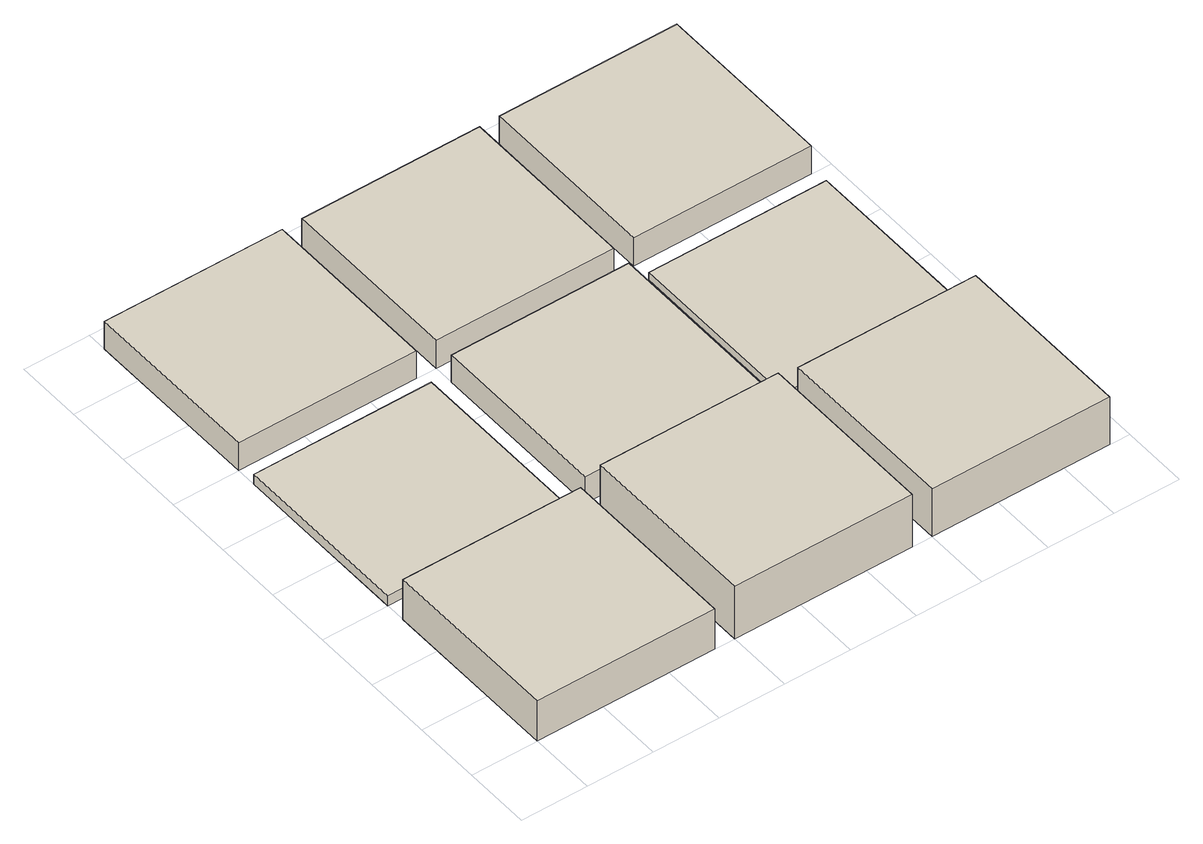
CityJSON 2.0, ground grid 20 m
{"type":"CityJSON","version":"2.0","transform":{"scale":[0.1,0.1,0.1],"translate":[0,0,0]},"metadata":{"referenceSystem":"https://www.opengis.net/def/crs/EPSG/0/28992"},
"CityObjects":{
"building1":{"type":"Building","attributes":{"roofType":"Flat","yearOfConstruction":1999,"function":"Residential","storeysAboveGround":4},"geometry":[{"type":"MultiSurface","lod":"1","boundaries":[[[0,1,2,3]],[[4,5,6,7]],[[3,2,5,4]],[[7,6,1,0]],[[4,7,0,3]],[[1,6,5,2]]]}]},
"building2":{"type":"Building","attributes":{"roofType":"Flat","yearOfConstruction":1955,"function":"Residential","storeysAboveGround":1},"geometry":[{"type":"MultiSurface","lod":"1","boundaries":[[[8,9,10,11]],[[12,13,14,15]],[[11,10,13,12]],[[15,14,9,8]],[[12,15,8,11]],[[9,14,13,10]]]}]},
"building3":{"type":"Building","attributes":{"roofType":"Flat","yearOfConstruction":1946,"function":"Industrial","storeysAboveGround":3},"geometry":[{"type":"MultiSurface","lod":"1","boundaries":[[[16,17,18,19]],[[20,21,22,23]],[[19,18,21,20]],[[23,22,17,16]],[[20,23,16,19]],[[17,22,21,18]]]}]},
"building4":{"type":"Building","attributes":{"roofType":"Flat","yearOfConstruction":1972,"function":"Residential","storeysAboveGround":5},"geometry":[{"type":"MultiSurface","lod":"1","boundaries":[[[24,25,26,27]],[[28,29,30,31]],[[27,26,29,28]],[[31,30,25,24]],[[28,31,24,27]],[[25,30,29,26]]]}]},
"building5":{"type":"Building","attributes":{"roofType":"Flat","yearOfConstruction":1979,"function":"Residential","storeysAboveGround":3},"geometry":[{"type":"MultiSurface","lod":"1","boundaries":[[[32,33,34,35]],[[36,37,38,39]],[[35,34,37,36]],[[39,38,33,32]],[[36,39,32,35]],[[33,38,37,34]]]}]},
"building6":{"type":"Building","attributes":{"roofType":"Flat","yearOfConstruction":2005,"function":"Industrial","storeysAboveGround":3},"geometry":[{"type":"MultiSurface","lod":"1","boundaries":[[[40,41,42,43]],[[44,45,46,47]],[[43,42,45,44]],[[47,46,41,40]],[[44,47,40,43]],[[41,46,45,42]]]}]},
"building7":{"type":"Building","attributes":{"roofType":"Flat","yearOfConstruction":1952,"function":"Residential","storeysAboveGround":5},"geometry":[{"type":"MultiSurface","lod":"1","boundaries":[[[48,49,50,51]],[[52,53,54,55]],[[51,50,53,52]],[[55,54,49,48]],[[52,55,48,51]],[[49,54,53,50]]]}]},
"building8":{"type":"Building","attributes":{"roofType":"Flat","yearOfConstruction":1998,"function":"Residential","storeysAboveGround":1},"geometry":[{"type":"MultiSurface","lod":"1","boundaries":[[[56,57,58,59]],[[60,61,62,63]],[[59,58,61,60]],[[63,62,57,56]],[[60,63,56,59]],[[57,62,61,58]]]}]},
"building9":{"type":"Building","attributes":{"roofType":"Flat","yearOfConstruction":1952,"function":"Industrial","storeysAboveGround":3},"geometry":[{"type":"MultiSurface","lod":"1","boundaries":[[[64,65,66,67]],[[68,69,70,71]],[[67,66,69,68]],[[71,70,65,64]],[[68,71,64,67]],[[65,70,69,66]]]}]}
},
"vertices":[
[540,0,0],[540,0,133],[0,0,133],[0,0,0],[0,540,0],[0,540,133],[540,540,133],[540,540,0],
[540,600,0],[540,600,33],[0,600,33],[0,600,0],[0,1140,0],[0,1140,33],[540,1140,33],[540,1140,0],
[540,1200,0],[540,1200,92],[0,1200,92],[0,1200,0],[0,1740,0],[0,1740,92],[540,1740,92],[540,1740,0],
[1140,0,0],[1140,0,174],[600,0,174],[600,0,0],[600,540,0],[600,540,174],[1140,540,174],[1140,540,0],
[1140,600,0],[1140,600,89],[600,600,89],[600,600,0],[600,1140,0],[600,1140,89],[1140,1140,89],[1140,1140,0],
[1140,1200,0],[1140,1200,93],[600,1200,93],[600,1200,0],[600,1740,0],[600,1740,93],[1140,1740,93],[1140,1740,0],
[1740,0,0],[1740,0,158],[1200,0,158],[1200,0,0],[1200,540,0],[1200,540,158],[1740,540,158],[1740,540,0],
[1740,600,0],[1740,600,24],[1200,600,24],[1200,600,0],[1200,1140,0],[1200,1140,24],[1740,1140,24],[1740,1140,0],
[1740,1200,0],[1740,1200,94],[1200,1200,94],[1200,1200,0],[1200,1740,0],[1200,1740,94],[1740,1740,94],[1740,1740,0]
]}
